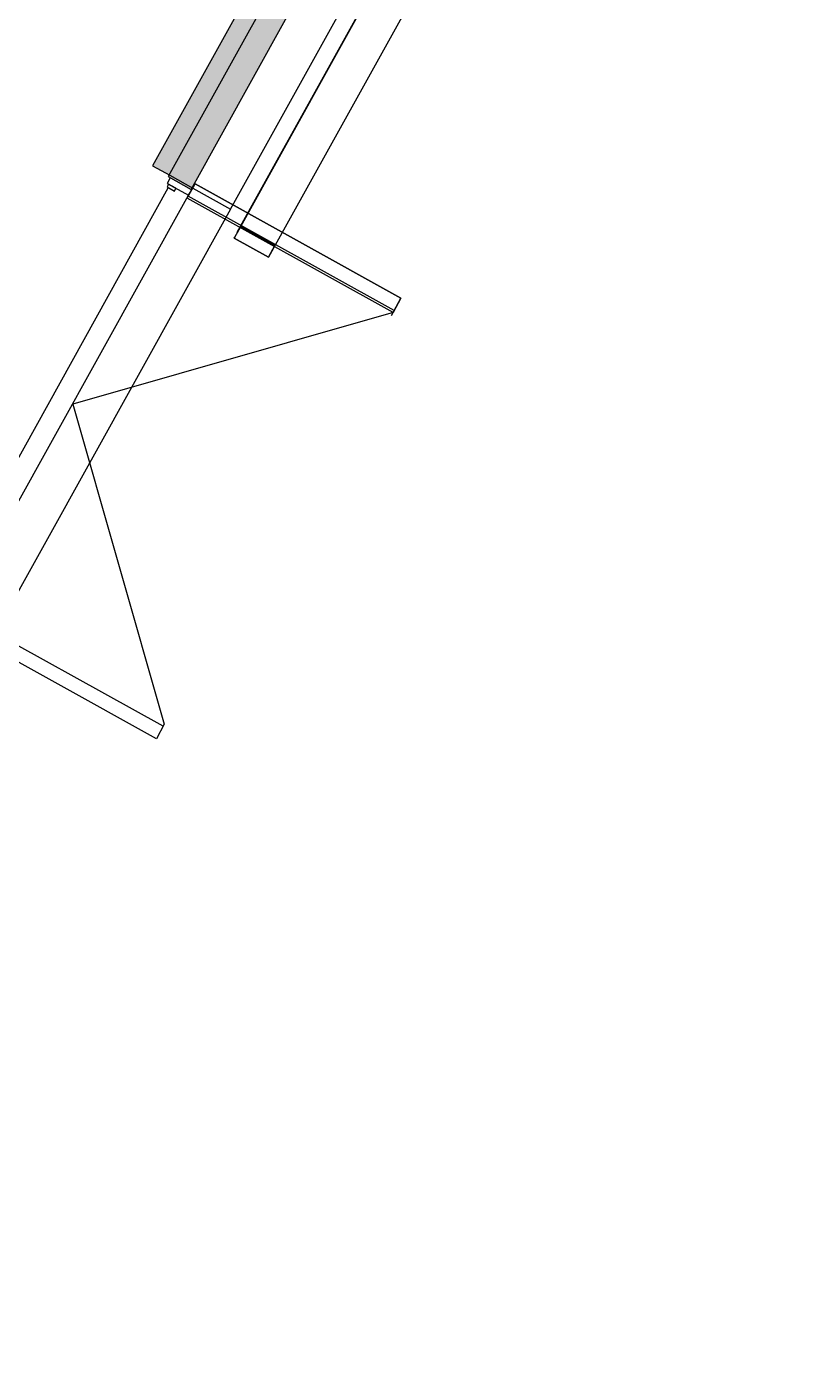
# Model space of a CAD drawing. Header units: metres. Extents: x 2.3 to 42.8, y 0.9 to 31.9.
# Drawn here: x 37.399 to 38.56, y 22.866 to 24.863 of the extents above; entities that cross this region are included whole.
import ezdxf

# ---------------------------------------------------------------- set-up
doc = ezdxf.new("R2010")
doc.units = ezdxf.units.M
for name, color, linetype in [('ARREDI', 9, 'Continuous'), ('PARETI_STRUTTURE', 7, 'Continuous'), ('PILASTRI_SETTI', 8, 'Continuous')]:
    doc.layers.add(name, color=color, linetype=linetype)

msp = doc.modelspace()

# ---------------------------------------------------------------- linework, layer by layer
at = {"layer": 'ARREDI'}
for points in [[(38.0674, 25.3762), (38.033, 25.3953), (37.6118, 24.6368), (37.6463, 24.6177)], [(38.1554, 25.345), (37.7157, 24.5532), (37.7161, 24.553), (38.1557, 25.3448)]]:
    msp.add_lwpolyline(points, close=True, dxfattribs=at)
msp.add_lwpolyline([(37.7158, 24.5532), (38.1554, 25.345)], dxfattribs=at)
at = {"layer": 'PARETI_STRUTTURE'}
for points in [[(37.6488, 24.6197), (37.7059, 24.588), (38.5603, 26.1267), (38.5031, 26.1584)], [(38.3777, 26.0745), (37.5885, 24.6531), (37.6143, 24.6388)], [(37.7209, 24.5616), (38.1509, 25.3362)], [(38.2073, 25.3161), (37.763, 24.5158)], [(37.6143, 24.6388), (37.6488, 24.6197)], [(37.2681, 24.0006), (37.6121, 24.6202)], [(37.9477, 24.4281), (37.9622, 24.4542), (37.6524, 24.6262), (37.9622, 24.4542), (37.9502, 24.4325), (37.4683, 24.2947), (37.6061, 23.8129), (37.5941, 23.7912), (37.2843, 23.9632)], [(37.615, 24.635), (37.6103, 24.6267), (37.6426, 24.6087)], [(37.6404, 24.6045), (37.6524, 24.6262)], [(37.6427, 24.6087), (37.6488, 24.6197), (37.6477, 24.6203)], [(33.7734, 17.6404), (37.6425, 24.6087)], [(37.9502, 24.4325), (37.6404, 24.6045)], [(37.9519, 24.4356), (37.6421, 24.6076)], [(37.7058, 24.588), (33.0727, 16.2438)], [(37.763, 24.5158), (37.7113, 24.5444), (37.7121, 24.5458)], [(37.6044, 23.8098), (37.2946, 23.9818)]]:
    msp.add_lwpolyline(points, dxfattribs=at)
for points in [[(38.0674, 25.3762), (38.033, 25.3953), (37.6118, 24.6368), (37.6463, 24.6177)], [(37.6235, 24.6193), (37.6125, 24.6254), (37.6102, 24.6213), (37.6213, 24.6152)], [(37.7209, 24.5616), (37.7113, 24.5444), (37.763, 24.5158), (37.7725, 24.533)]]:
    msp.add_lwpolyline(points, close=True, dxfattribs=at)
at = {"layer": 'PILASTRI_SETTI'}
for points in [[(37.6144, 24.6388), (38.4179, 26.086), (37.5885, 24.6532), (38.3921, 26.1003)], [(37.6463, 24.6177), (38.0674, 25.3762), (37.6118, 24.6368), (38.033, 25.3953)]]:
    msp.add_solid(points, dxfattribs=at)

doc.saveas('drawing.dxf')
